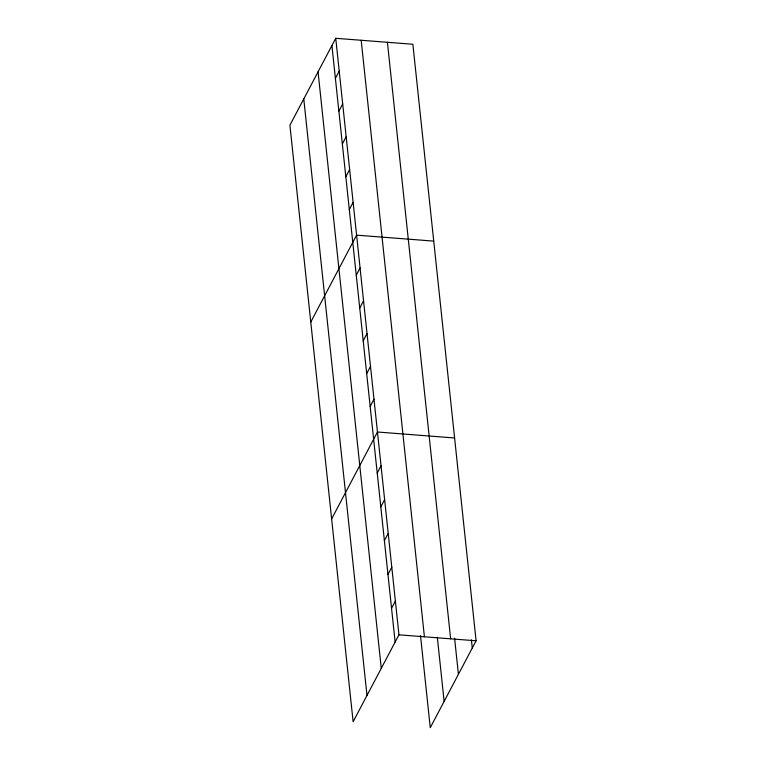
<?xml version="1.0" encoding="UTF-8"?>
<svg xmlns="http://www.w3.org/2000/svg" width="766" height="766" viewBox="0 0 766 766"><rect width="100%" height="100%" fill="white"/><g stroke="black" fill="none" stroke-linecap="round" stroke-linejoin="round"><path stroke-width="1.15" d="M335.738 38.3L289.912 125.212L353.126 721.735L398.952 634.822L335.738 38.3L412.874 44.265L476.088 640.788L430.262 727.7L420.505 635.617M335.393 78.352L339.214 71.104M338.869 111.156L342.689 103.917M342.345 143.97L346.165 136.721M345.83 176.774L349.641 169.535M349.306 209.587L353.116 202.339M310.776 322.065L356.592 235.152L433.728 241.118M356.257 275.205L360.077 267.956M359.733 308.009L363.553 300.77M363.208 340.822L367.029 333.574M366.684 373.626L370.505 366.387M370.17 406.44L373.98 399.191M331.64 518.917L377.456 432.005L454.592 437.97M377.226 473.043L381.037 465.805M380.807 506.853L384.628 499.614M384.388 540.652L388.209 533.414M387.969 574.452L391.79 567.213M391.55 608.261L395.371 601.023M398.952 634.822L476.088 640.788M471.406 639.869L472.268 648.026M454.583 638.183L458.413 674.319M387.414 42.293L450.638 638.815M437.329 637.302L444.127 701.407M361.188 40.272L424.412 636.795M331.917 45.539L395.132 642.061M318.053 71.832L381.276 668.354M303.776 98.919L366.991 695.442"/></g></svg>
